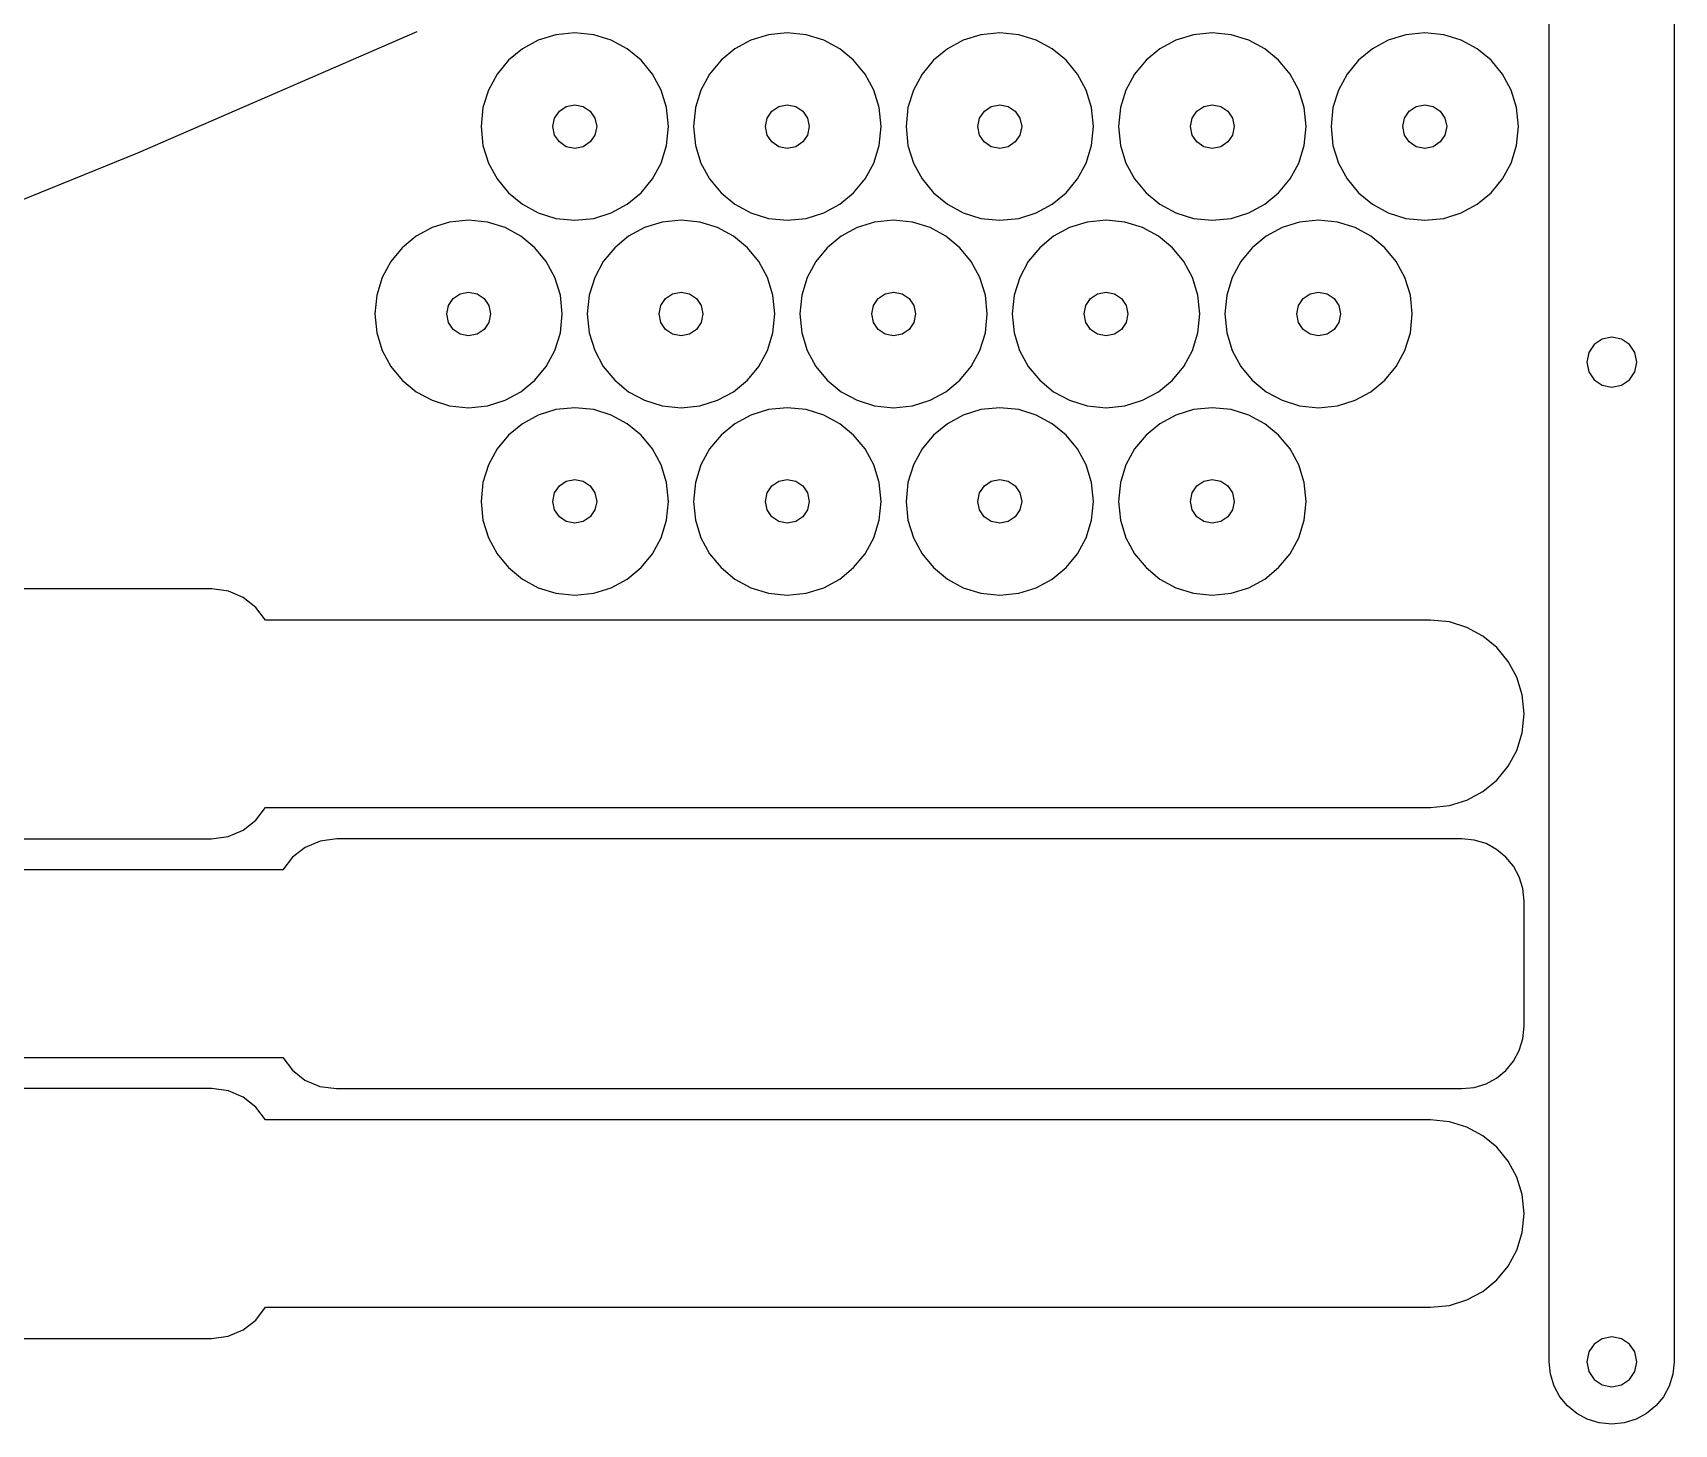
# Model space of a CAD drawing. Extents: x -2300 to 2026, y -6513 to 1502.
# Drawn here: x -1498.1 to -1366.8, y 852.2 to 963.6 of the extents above; entities that cross this region are included whole.
import ezdxf

# ---------------------------------------------------------------- set-up
doc = ezdxf.new("R2010")
doc.units = 0

msp = doc.modelspace()

# ---------------------------------------------------------------- linework, layer by layer
at = {"layer": 'Layer 1'}
for p, q in [((-1376.83972, 857.236), (-1376.84, 1497.24)), ((-1366.84028, 1497.24), (-1366.84, 857.236)), ((-1489.760246, 953.982041), (-1467.39217, 963.687611)), ((-1457.709321, 962.999622), (-1458.983322, 962.308134)), ((-1456.301493, 963.43663), (-1457.709321, 962.999622)), ((-1454.79, 963.589), (-1456.301493, 963.43663)), ((-1453.278517, 963.436557), (-1454.79, 963.589)), ((-1454.79, 963.589), (-1454.79, 963.589)), ((-1451.870717, 962.999498), (-1453.278517, 963.436557)), ((-1450.596759, 962.307979), (-1451.870717, 962.999498)), ((-1440.709321, 962.999622), (-1441.983322, 962.308134)), ((-1439.301493, 963.43663), (-1440.709321, 962.999622)), ((-1437.79, 963.589), (-1439.301493, 963.43663)), ((-1436.278517, 963.436557), (-1437.79, 963.589)), ((-1437.79, 963.589), (-1437.79, 963.589)), ((-1434.870717, 962.999498), (-1436.278517, 963.436557)), ((-1433.596759, 962.307979), (-1434.870717, 962.999498)), ((-1423.709321, 962.999622), (-1424.983322, 962.308134)), ((-1422.301493, 963.43663), (-1423.709321, 962.999622)), ((-1420.79, 963.589), (-1422.301493, 963.43663)), ((-1419.278517, 963.436557), (-1420.79, 963.589)), ((-1420.79, 963.589), (-1420.79, 963.589)), ((-1417.870717, 962.999498), (-1419.278517, 963.436557)), ((-1416.596759, 962.307979), (-1417.870717, 962.999498)), ((-1406.709321, 962.999622), (-1407.983322, 962.308134)), ((-1405.301493, 963.43663), (-1406.709321, 962.999622)), ((-1403.79, 963.589), (-1405.301493, 963.43663)), ((-1402.278517, 963.436557), (-1403.79, 963.589)), ((-1403.79, 963.589), (-1403.79, 963.589)), ((-1400.870717, 962.999498), (-1402.278517, 963.436557)), ((-1399.596759, 962.307979), (-1400.870717, 962.999498)), ((-1389.709321, 962.999622), (-1390.983322, 962.308134)), ((-1388.301493, 963.43663), (-1389.709321, 962.999622)), ((-1386.79, 963.589), (-1388.301493, 963.43663)), ((-1385.278517, 963.436557), (-1386.79, 963.589)), ((-1386.79, 963.589), (-1386.79, 963.589)), ((-1383.870717, 962.999498), (-1385.278517, 963.436557)), ((-1382.596759, 962.307979), (-1383.870717, 962.999498)), ((-1460.093335, 961.39232), (-1461.009199, 960.282337)), ((-1458.983322, 962.308134), (-1460.093335, 961.39232)), ((-1449.486803, 961.392155), (-1450.596759, 962.307979)), ((-1448.571005, 960.282182), (-1449.486803, 961.392155)), ((-1443.093335, 961.39232), (-1444.009199, 960.282337)), ((-1441.983322, 962.308134), (-1443.093335, 961.39232)), ((-1432.486803, 961.392155), (-1433.596759, 962.307979)), ((-1431.571005, 960.282182), (-1432.486803, 961.392155)), ((-1426.093335, 961.39232), (-1427.009199, 960.282337)), ((-1424.983322, 962.308134), (-1426.093335, 961.39232)), ((-1415.486803, 961.392155), (-1416.596759, 962.307979)), ((-1414.571005, 960.282182), (-1415.486803, 961.392155)), ((-1409.093335, 961.39232), (-1410.009199, 960.282337)), ((-1407.983322, 962.308134), (-1409.093335, 961.39232)), ((-1398.486803, 961.392155), (-1399.596759, 962.307979)), ((-1397.571005, 960.282182), (-1398.486803, 961.392155)), ((-1392.093335, 961.39232), (-1393.009199, 960.282337)), ((-1390.983322, 962.308134), (-1392.093335, 961.39232)), ((-1381.486803, 961.392155), (-1382.596759, 962.307979)), ((-1380.571005, 960.282182), (-1381.486803, 961.392155)), ((-1461.009199, 960.282337), (-1461.700754, 959.00834)), ((-1447.879524, 959.008217), (-1448.571005, 960.282182)), ((-1444.009199, 960.282337), (-1444.700754, 959.00834)), ((-1430.879524, 959.008217), (-1431.571005, 960.282182)), ((-1427.009199, 960.282337), (-1427.700754, 959.00834)), ((-1413.879524, 959.008217), (-1414.571005, 960.282182)), ((-1410.009199, 960.282337), (-1410.700754, 959.00834)), ((-1396.879524, 959.008217), (-1397.571005, 960.282182)), ((-1393.009199, 960.282337), (-1393.700754, 959.00834)), ((-1379.879524, 959.008217), (-1380.571005, 960.282182)), ((-1461.700754, 959.00834), (-1462.137838, 957.600486)), ((-1447.44252, 957.600414), (-1447.879524, 959.008217)), ((-1444.700754, 959.00834), (-1445.137838, 957.600486)), ((-1430.44252, 957.600414), (-1430.879524, 959.008217)), ((-1427.700754, 959.00834), (-1428.137838, 957.600486)), ((-1413.44252, 957.600414), (-1413.879524, 959.008217)), ((-1410.700754, 959.00834), (-1411.137838, 957.600486)), ((-1396.44252, 957.600414), (-1396.879524, 959.008217)), ((-1393.700754, 959.00834), (-1394.137838, 957.600486)), ((-1379.44252, 957.600414), (-1379.879524, 959.008217)), ((-1462.137838, 957.600486), (-1462.29029, 956.08893)), ((-1456.402569, 956.770087), (-1456.02749, 957.326284)), ((-1456.02749, 957.326284), (-1455.471194, 957.70122)), ((-1455.471194, 957.70122), (-1454.79, 957.8386)), ((-1454.79, 957.8386), (-1454.10887, 957.701096)), ((-1454.79, 957.8386), (-1454.79, 957.8386)), ((-1454.10887, 957.701096), (-1453.552701, 957.326118)), ((-1453.552701, 957.326118), (-1453.17771, 956.769963)), ((-1447.29015, 956.08893), (-1447.44252, 957.600414)), ((-1445.137838, 957.600486), (-1445.29029, 956.08893)), ((-1439.402569, 956.770087), (-1439.02749, 957.326284)), ((-1439.02749, 957.326284), (-1438.471194, 957.70122)), ((-1438.471194, 957.70122), (-1437.79, 957.8386)), ((-1437.79, 957.8386), (-1437.10887, 957.701096)), ((-1437.79, 957.8386), (-1437.79, 957.8386)), ((-1437.10887, 957.701096), (-1436.552701, 957.326118)), ((-1436.552701, 957.326118), (-1436.17771, 956.769963)), ((-1430.29015, 956.08893), (-1430.44252, 957.600414)), ((-1428.137838, 957.600486), (-1428.29029, 956.08893)), ((-1422.402569, 956.770087), (-1422.02749, 957.326284)), ((-1422.02749, 957.326284), (-1421.471194, 957.70122)), ((-1421.471194, 957.70122), (-1420.79, 957.8386)), ((-1420.79, 957.8386), (-1420.10887, 957.701096)), ((-1420.79, 957.8386), (-1420.79, 957.8386)), ((-1420.10887, 957.701096), (-1419.552701, 957.326118)), ((-1419.552701, 957.326118), (-1419.17771, 956.769963)), ((-1413.29015, 956.08893), (-1413.44252, 957.600414)), ((-1411.137838, 957.600486), (-1411.29029, 956.08893)), ((-1405.402569, 956.770087), (-1405.02749, 957.326284)), ((-1405.02749, 957.326284), (-1404.471194, 957.70122)), ((-1404.471194, 957.70122), (-1403.79, 957.8386)), ((-1403.79, 957.8386), (-1403.10887, 957.701096)), ((-1403.79, 957.8386), (-1403.79, 957.8386)), ((-1403.10887, 957.701096), (-1402.552701, 957.326118)), ((-1402.552701, 957.326118), (-1402.17771, 956.769963)), ((-1396.29015, 956.08893), (-1396.44252, 957.600414)), ((-1394.137838, 957.600486), (-1394.29029, 956.08893)), ((-1388.402569, 956.770087), (-1388.02749, 957.326284)), ((-1388.02749, 957.326284), (-1387.471194, 957.70122)), ((-1387.471194, 957.70122), (-1386.79, 957.8386)), ((-1386.79, 957.8386), (-1386.10887, 957.701096)), ((-1386.79, 957.8386), (-1386.79, 957.8386)), ((-1386.10887, 957.701096), (-1385.552701, 957.326118)), ((-1385.552701, 957.326118), (-1385.17771, 956.769963)), ((-1379.29015, 956.08893), (-1379.44252, 957.600414)), ((-1462.29029, 956.08893), (-1462.13791, 954.577292)), ((-1456.54011, 956.08893), (-1456.402569, 956.770087)), ((-1456.402693, 955.407608), (-1456.54011, 956.08893)), ((-1453.17771, 956.769963), (-1453.04011, 956.08893)), ((-1453.04011, 956.08893), (-1453.177586, 955.407731)), ((-1447.442448, 954.577364), (-1447.29015, 956.08893)), ((-1445.29029, 956.08893), (-1445.13791, 954.577292)), ((-1439.54011, 956.08893), (-1439.402569, 956.770087)), ((-1439.402693, 955.407608), (-1439.54011, 956.08893)), ((-1436.17771, 956.769963), (-1436.04011, 956.08893)), ((-1436.04011, 956.08893), (-1436.177586, 955.407731)), ((-1430.442448, 954.577364), (-1430.29015, 956.08893)), ((-1428.29029, 956.08893), (-1428.13791, 954.577292)), ((-1422.54011, 956.08893), (-1422.402569, 956.770087)), ((-1422.402693, 955.407608), (-1422.54011, 956.08893)), ((-1419.17771, 956.769963), (-1419.04011, 956.08893)), ((-1419.04011, 956.08893), (-1419.177586, 955.407731)), ((-1413.442448, 954.577364), (-1413.29015, 956.08893)), ((-1411.29029, 956.08893), (-1411.13791, 954.577292)), ((-1405.54011, 956.08893), (-1405.402569, 956.770087)), ((-1405.402693, 955.407608), (-1405.54011, 956.08893)), ((-1402.17771, 956.769963), (-1402.04011, 956.08893)), ((-1402.04011, 956.08893), (-1402.177586, 955.407731)), ((-1396.442448, 954.577364), (-1396.29015, 956.08893)), ((-1394.29029, 956.08893), (-1394.13791, 954.577292)), ((-1388.54011, 956.08893), (-1388.402569, 956.770087)), ((-1388.402693, 955.407608), (-1388.54011, 956.08893)), ((-1385.17771, 956.769963), (-1385.04011, 956.08893)), ((-1385.04011, 956.08893), (-1385.177586, 955.407731)), ((-1379.442448, 954.577364), (-1379.29015, 956.08893)), ((-1456.027656, 954.851247), (-1456.402693, 955.407608)), ((-1455.471319, 954.476145), (-1456.027656, 954.851247)), ((-1453.552537, 954.851412), (-1454.108747, 954.476268)), ((-1453.177586, 955.407731), (-1453.552537, 954.851412)), ((-1439.027656, 954.851247), (-1439.402693, 955.407608)), ((-1438.471319, 954.476145), (-1439.027656, 954.851247)), ((-1436.552537, 954.851412), (-1437.108747, 954.476268)), ((-1436.177586, 955.407731), (-1436.552537, 954.851412)), ((-1422.027656, 954.851247), (-1422.402693, 955.407608)), ((-1421.471319, 954.476145), (-1422.027656, 954.851247)), ((-1419.552537, 954.851412), (-1420.108747, 954.476268)), ((-1419.177586, 955.407731), (-1419.552537, 954.851412)), ((-1405.027656, 954.851247), (-1405.402693, 955.407608)), ((-1404.471319, 954.476145), (-1405.027656, 954.851247)), ((-1402.552537, 954.851412), (-1403.108747, 954.476268)), ((-1402.177586, 955.407731), (-1402.552537, 954.851412)), ((-1388.027656, 954.851247), (-1388.402693, 955.407608)), ((-1387.471319, 954.476145), (-1388.027656, 954.851247)), ((-1385.552537, 954.851412), (-1386.108747, 954.476268)), ((-1385.177586, 955.407731), (-1385.552537, 954.851412)), ((-1512.35761, 944.781766), (-1489.760246, 953.982041)), ((-1462.13791, 954.577292), (-1461.700878, 953.169362)), ((-1454.79, 954.3386), (-1455.471319, 954.476145)), ((-1454.108747, 954.476268), (-1454.79, 954.3386)), ((-1447.879401, 953.169485), (-1447.442448, 954.577364)), ((-1445.13791, 954.577292), (-1444.700878, 953.169362)), ((-1437.79, 954.3386), (-1438.471319, 954.476145)), ((-1437.108747, 954.476268), (-1437.79, 954.3386)), ((-1430.879401, 953.169485), (-1430.442448, 954.577364)), ((-1428.13791, 954.577292), (-1427.700878, 953.169362)), ((-1420.79, 954.3386), (-1421.471319, 954.476145)), ((-1420.108747, 954.476268), (-1420.79, 954.3386)), ((-1413.879401, 953.169485), (-1413.442448, 954.577364)), ((-1411.13791, 954.577292), (-1410.700878, 953.169362)), ((-1403.79, 954.3386), (-1404.471319, 954.476145)), ((-1403.108747, 954.476268), (-1403.79, 954.3386)), ((-1396.879401, 953.169485), (-1396.442448, 954.577364)), ((-1394.13791, 954.577292), (-1393.700878, 953.169362)), ((-1386.79, 954.3386), (-1387.471319, 954.476145)), ((-1386.108747, 954.476268), (-1386.79, 954.3386)), ((-1379.879401, 953.169485), (-1379.442448, 954.577364)), ((-1461.700878, 953.169362), (-1461.009354, 951.895299)), ((-1448.57085, 951.895453), (-1447.879401, 953.169485)), ((-1444.700878, 953.169362), (-1444.009354, 951.895299)), ((-1431.57085, 951.895453), (-1430.879401, 953.169485)), ((-1427.700878, 953.169362), (-1427.009354, 951.895299)), ((-1414.57085, 951.895453), (-1413.879401, 953.169485)), ((-1410.700878, 953.169362), (-1410.009354, 951.895299)), ((-1397.57085, 951.895453), (-1396.879401, 953.169485)), ((-1393.700878, 953.169362), (-1393.009354, 951.895299)), ((-1380.57085, 951.895453), (-1379.879401, 953.169485)), ((-1461.009354, 951.895299), (-1460.0935, 950.785265)), ((-1460.0935, 950.785265), (-1458.983477, 949.869421)), ((-1450.596605, 949.869576), (-1449.486637, 950.78543)), ((-1449.486637, 950.78543), (-1448.57085, 951.895453)), ((-1444.009354, 951.895299), (-1443.0935, 950.785265)), ((-1443.0935, 950.785265), (-1441.983477, 949.869421)), ((-1433.596605, 949.869576), (-1432.486637, 950.78543)), ((-1432.486637, 950.78543), (-1431.57085, 951.895453)), ((-1427.009354, 951.895299), (-1426.0935, 950.785265)), ((-1426.0935, 950.785265), (-1424.983477, 949.869421)), ((-1416.596605, 949.869576), (-1415.486637, 950.78543)), ((-1415.486637, 950.78543), (-1414.57085, 951.895453)), ((-1410.009354, 951.895299), (-1409.0935, 950.785265)), ((-1409.0935, 950.785265), (-1407.983477, 949.869421)), ((-1399.596605, 949.869576), (-1398.486637, 950.78543)), ((-1398.486637, 950.78543), (-1397.57085, 951.895453)), ((-1393.009354, 951.895299), (-1392.0935, 950.785265)), ((-1392.0935, 950.785265), (-1390.983477, 949.869421)), ((-1382.596605, 949.869576), (-1381.486637, 950.78543)), ((-1381.486637, 950.78543), (-1380.57085, 951.895453)), ((-1458.983477, 949.869421), (-1457.709445, 949.177928)), ((-1451.870593, 949.178052), (-1450.596605, 949.869576)), ((-1441.983477, 949.869421), (-1440.709445, 949.177928)), ((-1434.870593, 949.178052), (-1433.596605, 949.869576)), ((-1424.983477, 949.869421), (-1423.709445, 949.177928)), ((-1417.870593, 949.178052), (-1416.596605, 949.869576)), ((-1407.983477, 949.869421), (-1406.709445, 949.177928)), ((-1400.870593, 949.178052), (-1399.596605, 949.869576)), ((-1390.983477, 949.869421), (-1389.709445, 949.177928)), ((-1383.870593, 949.178052), (-1382.596605, 949.869576)), ((-1464.801493, 948.43663), (-1466.209321, 947.999622)), ((-1463.29, 948.589), (-1464.801493, 948.43663)), ((-1461.778517, 948.436557), (-1463.29, 948.589)), ((-1463.29, 948.589), (-1463.29, 948.589)), ((-1460.370717, 947.999498), (-1461.778517, 948.436557)), ((-1457.709445, 949.177928), (-1456.301566, 948.740948)), ((-1456.301566, 948.740948), (-1454.79, 948.58864)), ((-1454.79, 948.58864), (-1453.278444, 948.74102)), ((-1453.278444, 948.74102), (-1451.870593, 949.178052)), ((-1447.801493, 948.43663), (-1449.209321, 947.999622)), ((-1446.29, 948.589), (-1447.801493, 948.43663)), ((-1444.778517, 948.436557), (-1446.29, 948.589)), ((-1446.29, 948.589), (-1446.29, 948.589)), ((-1443.370717, 947.999498), (-1444.778517, 948.436557)), ((-1440.709445, 949.177928), (-1439.301566, 948.740948)), ((-1439.301566, 948.740948), (-1437.79, 948.58864)), ((-1437.79, 948.58864), (-1436.278444, 948.74102)), ((-1436.278444, 948.74102), (-1434.870593, 949.178052)), ((-1430.801493, 948.43663), (-1432.209321, 947.999622)), ((-1429.29, 948.589), (-1430.801493, 948.43663)), ((-1427.778517, 948.436557), (-1429.29, 948.589)), ((-1429.29, 948.589), (-1429.29, 948.589)), ((-1426.370717, 947.999498), (-1427.778517, 948.436557)), ((-1423.709445, 949.177928), (-1422.301566, 948.740948)), ((-1422.301566, 948.740948), (-1420.79, 948.58864)), ((-1420.79, 948.58864), (-1419.278444, 948.74102)), ((-1419.278444, 948.74102), (-1417.870593, 949.178052)), ((-1413.801493, 948.43663), (-1415.209321, 947.999622)), ((-1412.29, 948.589), (-1413.801493, 948.43663)), ((-1410.778517, 948.436557), (-1412.29, 948.589)), ((-1412.29, 948.589), (-1412.29, 948.589)), ((-1409.370717, 947.999498), (-1410.778517, 948.436557)), ((-1406.709445, 949.177928), (-1405.301566, 948.740948)), ((-1405.301566, 948.740948), (-1403.79, 948.58864)), ((-1403.79, 948.58864), (-1402.278444, 948.74102)), ((-1402.278444, 948.74102), (-1400.870593, 949.178052)), ((-1396.801493, 948.43663), (-1398.209321, 947.999622)), ((-1395.29, 948.589), (-1396.801493, 948.43663)), ((-1393.778517, 948.436557), (-1395.29, 948.589)), ((-1395.29, 948.589), (-1395.29, 948.589)), ((-1392.370717, 947.999498), (-1393.778517, 948.436557)), ((-1389.709445, 949.177928), (-1388.301566, 948.740948)), ((-1388.301566, 948.740948), (-1386.79, 948.58864)), ((-1386.79, 948.58864), (-1385.278444, 948.74102)), ((-1385.278444, 948.74102), (-1383.870593, 949.178052)), ((-1467.483322, 947.308134), (-1468.593335, 946.39232)), ((-1466.209321, 947.999622), (-1467.483322, 947.308134)), ((-1459.096759, 947.307979), (-1460.370717, 947.999498)), ((-1457.986803, 946.392155), (-1459.096759, 947.307979)), ((-1450.483322, 947.308134), (-1451.593335, 946.39232)), ((-1449.209321, 947.999622), (-1450.483322, 947.308134)), ((-1442.096759, 947.307979), (-1443.370717, 947.999498)), ((-1440.986803, 946.392155), (-1442.096759, 947.307979)), ((-1433.483322, 947.308134), (-1434.593335, 946.39232)), ((-1432.209321, 947.999622), (-1433.483322, 947.308134)), ((-1425.096759, 947.307979), (-1426.370717, 947.999498)), ((-1423.986803, 946.392155), (-1425.096759, 947.307979)), ((-1416.483322, 947.308134), (-1417.593335, 946.39232)), ((-1415.209321, 947.999622), (-1416.483322, 947.308134)), ((-1408.096759, 947.307979), (-1409.370717, 947.999498)), ((-1406.986803, 946.392155), (-1408.096759, 947.307979)), ((-1399.483322, 947.308134), (-1400.593335, 946.39232)), ((-1398.209321, 947.999622), (-1399.483322, 947.308134)), ((-1391.096759, 947.307979), (-1392.370717, 947.999498)), ((-1389.986803, 946.392155), (-1391.096759, 947.307979)), ((-1468.593335, 946.39232), (-1469.509199, 945.282337)), ((-1457.071005, 945.282182), (-1457.986803, 946.392155)), ((-1451.593335, 946.39232), (-1452.509199, 945.282337)), ((-1440.071005, 945.282182), (-1440.986803, 946.392155)), ((-1434.593335, 946.39232), (-1435.509199, 945.282337)), ((-1423.071005, 945.282182), (-1423.986803, 946.392155)), ((-1417.593335, 946.39232), (-1418.509199, 945.282337)), ((-1406.071005, 945.282182), (-1406.986803, 946.392155)), ((-1400.593335, 946.39232), (-1401.509199, 945.282337)), ((-1389.071005, 945.282182), (-1389.986803, 946.392155)), ((-1469.509199, 945.282337), (-1470.200754, 944.00834)), ((-1456.379524, 944.008217), (-1457.071005, 945.282182)), ((-1452.509199, 945.282337), (-1453.200754, 944.00834)), ((-1439.379524, 944.008217), (-1440.071005, 945.282182)), ((-1435.509199, 945.282337), (-1436.200754, 944.00834)), ((-1422.379524, 944.008217), (-1423.071005, 945.282182)), ((-1418.509199, 945.282337), (-1419.200754, 944.00834)), ((-1405.379524, 944.008217), (-1406.071005, 945.282182)), ((-1401.509199, 945.282337), (-1402.200754, 944.00834)), ((-1388.379524, 944.008217), (-1389.071005, 945.282182)), ((-1470.200754, 944.00834), (-1470.637838, 942.600486)), ((-1463.971194, 942.70122), (-1463.29, 942.8386)), ((-1463.29, 942.8386), (-1462.60887, 942.701096)), ((-1463.29, 942.8386), (-1463.29, 942.8386)), ((-1455.94252, 942.600414), (-1456.379524, 944.008217)), ((-1453.200754, 944.00834), (-1453.637838, 942.600486)), ((-1446.971194, 942.70122), (-1446.29, 942.8386)), ((-1446.29, 942.8386), (-1445.60887, 942.701096)), ((-1446.29, 942.8386), (-1446.29, 942.8386)), ((-1438.94252, 942.600414), (-1439.379524, 944.008217)), ((-1436.200754, 944.00834), (-1436.637838, 942.600486)), ((-1429.971194, 942.70122), (-1429.29, 942.8386)), ((-1429.29, 942.8386), (-1428.60887, 942.701096)), ((-1429.29, 942.8386), (-1429.29, 942.8386)), ((-1421.94252, 942.600414), (-1422.379524, 944.008217)), ((-1419.200754, 944.00834), (-1419.637838, 942.600486)), ((-1412.971194, 942.70122), (-1412.29, 942.8386)), ((-1412.29, 942.8386), (-1411.60887, 942.701096)), ((-1412.29, 942.8386), (-1412.29, 942.8386)), ((-1404.94252, 942.600414), (-1405.379524, 944.008217)), ((-1402.200754, 944.00834), (-1402.637838, 942.600486)), ((-1395.971194, 942.70122), (-1395.29, 942.8386)), ((-1395.29, 942.8386), (-1394.60887, 942.701096)), ((-1395.29, 942.8386), (-1395.29, 942.8386)), ((-1387.94252, 942.600414), (-1388.379524, 944.008217)), ((-1470.637838, 942.600486), (-1470.79029, 941.08893)), ((-1465.04011, 941.08893), (-1464.902569, 941.770087)), ((-1464.902569, 941.770087), (-1464.52749, 942.326284)), ((-1464.52749, 942.326284), (-1463.971194, 942.70122)), ((-1462.60887, 942.701096), (-1462.052701, 942.326118)), ((-1462.052701, 942.326118), (-1461.67771, 941.769963)), ((-1461.67771, 941.769963), (-1461.54011, 941.08893)), ((-1455.79015, 941.08893), (-1455.94252, 942.600414)), ((-1453.637838, 942.600486), (-1453.79029, 941.08893)), ((-1448.04011, 941.08893), (-1447.902569, 941.770087)), ((-1447.902569, 941.770087), (-1447.52749, 942.326284)), ((-1447.52749, 942.326284), (-1446.971194, 942.70122)), ((-1445.60887, 942.701096), (-1445.052701, 942.326118)), ((-1445.052701, 942.326118), (-1444.67771, 941.769963)), ((-1444.67771, 941.769963), (-1444.54011, 941.08893)), ((-1438.79015, 941.08893), (-1438.94252, 942.600414)), ((-1436.637838, 942.600486), (-1436.79029, 941.08893)), ((-1431.04011, 941.08893), (-1430.902569, 941.770087)), ((-1430.902569, 941.770087), (-1430.52749, 942.326284)), ((-1430.52749, 942.326284), (-1429.971194, 942.70122)), ((-1428.60887, 942.701096), (-1428.052701, 942.326118)), ((-1428.052701, 942.326118), (-1427.67771, 941.769963)), ((-1427.67771, 941.769963), (-1427.54011, 941.08893)), ((-1421.79015, 941.08893), (-1421.94252, 942.600414)), ((-1419.637838, 942.600486), (-1419.79029, 941.08893)), ((-1414.04011, 941.08893), (-1413.902569, 941.770087)), ((-1413.902569, 941.770087), (-1413.52749, 942.326284)), ((-1413.52749, 942.326284), (-1412.971194, 942.70122)), ((-1411.60887, 942.701096), (-1411.052701, 942.326118)), ((-1411.052701, 942.326118), (-1410.67771, 941.769963)), ((-1410.67771, 941.769963), (-1410.54011, 941.08893)), ((-1404.79015, 941.08893), (-1404.94252, 942.600414)), ((-1402.637838, 942.600486), (-1402.79029, 941.08893)), ((-1397.04011, 941.08893), (-1396.902569, 941.770087)), ((-1396.902569, 941.770087), (-1396.52749, 942.326284)), ((-1396.52749, 942.326284), (-1395.971194, 942.70122)), ((-1394.60887, 942.701096), (-1394.052701, 942.326118)), ((-1394.052701, 942.326118), (-1393.67771, 941.769963)), ((-1393.67771, 941.769963), (-1393.54011, 941.08893)), ((-1387.79015, 941.08893), (-1387.94252, 942.600414)), ((-1470.79029, 941.08893), (-1470.63791, 939.577292)), ((-1464.902693, 940.407608), (-1465.04011, 941.08893)), ((-1464.527656, 939.851247), (-1464.902693, 940.407608)), ((-1461.677586, 940.407731), (-1462.052537, 939.851412)), ((-1461.54011, 941.08893), (-1461.677586, 940.407731)), ((-1455.942448, 939.577364), (-1455.79015, 941.08893)), ((-1453.79029, 941.08893), (-1453.63791, 939.577292)), ((-1447.902693, 940.407608), (-1448.04011, 941.08893)), ((-1447.527656, 939.851247), (-1447.902693, 940.407608)), ((-1444.677586, 940.407731), (-1445.052537, 939.851412)), ((-1444.54011, 941.08893), (-1444.677586, 940.407731)), ((-1438.942448, 939.577364), (-1438.79015, 941.08893)), ((-1436.79029, 941.08893), (-1436.63791, 939.577292)), ((-1430.902693, 940.407608), (-1431.04011, 941.08893)), ((-1430.527656, 939.851247), (-1430.902693, 940.407608)), ((-1427.677586, 940.407731), (-1428.052537, 939.851412)), ((-1427.54011, 941.08893), (-1427.677586, 940.407731)), ((-1421.942448, 939.577364), (-1421.79015, 941.08893)), ((-1419.79029, 941.08893), (-1419.63791, 939.577292)), ((-1413.902693, 940.407608), (-1414.04011, 941.08893)), ((-1413.527656, 939.851247), (-1413.902693, 940.407608)), ((-1410.677586, 940.407731), (-1411.052537, 939.851412)), ((-1410.54011, 941.08893), (-1410.677586, 940.407731)), ((-1404.942448, 939.577364), (-1404.79015, 941.08893)), ((-1402.79029, 941.08893), (-1402.63791, 939.577292)), ((-1396.902693, 940.407608), (-1397.04011, 941.08893)), ((-1396.527656, 939.851247), (-1396.902693, 940.407608)), ((-1393.677586, 940.407731), (-1394.052537, 939.851412)), ((-1393.54011, 941.08893), (-1393.677586, 940.407731)), ((-1387.942448, 939.577364), (-1387.79015, 941.08893)), ((-1470.63791, 939.577292), (-1470.200878, 938.169362)), ((-1463.971319, 939.476145), (-1464.527656, 939.851247)), ((-1463.29, 939.3386), (-1463.971319, 939.476145)), ((-1462.608747, 939.476268), (-1463.29, 939.3386)), ((-1462.052537, 939.851412), (-1462.608747, 939.476268)), ((-1456.379401, 938.169485), (-1455.942448, 939.577364)), ((-1453.63791, 939.577292), (-1453.200878, 938.169362)), ((-1446.971319, 939.476145), (-1447.527656, 939.851247)), ((-1446.29, 939.3386), (-1446.971319, 939.476145)), ((-1445.608747, 939.476268), (-1446.29, 939.3386)), ((-1445.052537, 939.851412), (-1445.608747, 939.476268)), ((-1439.379401, 938.169485), (-1438.942448, 939.577364)), ((-1436.63791, 939.577292), (-1436.200878, 938.169362)), ((-1429.971319, 939.476145), (-1430.527656, 939.851247)), ((-1429.29, 939.3386), (-1429.971319, 939.476145)), ((-1428.608747, 939.476268), (-1429.29, 939.3386)), ((-1428.052537, 939.851412), (-1428.608747, 939.476268)), ((-1422.379401, 938.169485), (-1421.942448, 939.577364)), ((-1419.63791, 939.577292), (-1419.200878, 938.169362)), ((-1412.971319, 939.476145), (-1413.527656, 939.851247)), ((-1412.29, 939.3386), (-1412.971319, 939.476145)), ((-1411.608747, 939.476268), (-1412.29, 939.3386)), ((-1411.052537, 939.851412), (-1411.608747, 939.476268)), ((-1405.379401, 938.169485), (-1404.942448, 939.577364)), ((-1402.63791, 939.577292), (-1402.200878, 938.169362)), ((-1395.971319, 939.476145), (-1396.527656, 939.851247)), ((-1395.29, 939.3386), (-1395.971319, 939.476145)), ((-1394.608747, 939.476268), (-1395.29, 939.3386)), ((-1394.052537, 939.851412), (-1394.608747, 939.476268)), ((-1388.379401, 938.169485), (-1387.942448, 939.577364)), ((-1372.600432, 939.079452), (-1373.236167, 938.650717)), ((-1371.82195, 939.23667), (-1372.600432, 939.079452)), ((-1371.043412, 939.079576), (-1371.82195, 939.23667)), ((-1370.407763, 938.650881), (-1371.043412, 939.079576)), ((-1470.200878, 938.169362), (-1469.509354, 936.895299)), ((-1457.07085, 936.895453), (-1456.379401, 938.169485)), ((-1453.200878, 938.169362), (-1452.509354, 936.895299)), ((-1440.07085, 936.895453), (-1439.379401, 938.169485)), ((-1436.200878, 938.169362), (-1435.509354, 936.895299)), ((-1423.07085, 936.895453), (-1422.379401, 938.169485)), ((-1419.200878, 938.169362), (-1418.509354, 936.895299)), ((-1406.07085, 936.895453), (-1405.379401, 938.169485)), ((-1402.200878, 938.169362), (-1401.509354, 936.895299)), ((-1389.07085, 936.895453), (-1388.379401, 938.169485)), ((-1373.664801, 938.014841), (-1373.82198, 937.2362)), ((-1373.236167, 938.650717), (-1373.664801, 938.014841)), ((-1369.979255, 938.014964), (-1370.407763, 938.650881)), ((-1369.82214, 937.2362), (-1369.979255, 938.014964)), ((-1469.509354, 936.895299), (-1468.5935, 935.785265)), ((-1457.986637, 935.78543), (-1457.07085, 936.895453)), ((-1452.509354, 936.895299), (-1451.5935, 935.785265)), ((-1440.986637, 935.78543), (-1440.07085, 936.895453)), ((-1435.509354, 936.895299), (-1434.5935, 935.785265)), ((-1423.986637, 935.78543), (-1423.07085, 936.895453)), ((-1418.509354, 936.895299), (-1417.5935, 935.785265)), ((-1406.986637, 935.78543), (-1406.07085, 936.895453)), ((-1401.509354, 936.895299), (-1400.5935, 935.785265)), ((-1389.986637, 935.78543), (-1389.07085, 936.895453)), ((-1373.82198, 937.2362), (-1373.6648, 936.457876)), ((-1373.6648, 936.457876), (-1373.236164, 935.822257)), ((-1370.407925, 935.822096), (-1369.979377, 936.457755)), ((-1369.979377, 936.457755), (-1369.82214, 937.2362)), ((-1369.82214, 937.2362), (-1369.82214, 937.2362)), ((-1468.5935, 935.785265), (-1467.483477, 934.869421)), ((-1459.096605, 934.869576), (-1457.986637, 935.78543)), ((-1451.5935, 935.785265), (-1450.483477, 934.869421)), ((-1442.096605, 934.869576), (-1440.986637, 935.78543)), ((-1434.5935, 935.785265), (-1433.483477, 934.869421)), ((-1425.096605, 934.869576), (-1423.986637, 935.78543)), ((-1417.5935, 935.785265), (-1416.483477, 934.869421)), ((-1408.096605, 934.869576), (-1406.986637, 935.78543)), ((-1400.5935, 935.785265), (-1399.483477, 934.869421)), ((-1391.096605, 934.869576), (-1389.986637, 935.78543)), ((-1373.236164, 935.822257), (-1372.600429, 935.393658)), ((-1372.600429, 935.393658), (-1371.82195, 935.23639)), ((-1371.82195, 935.23639), (-1371.043533, 935.393536)), ((-1371.043533, 935.393536), (-1370.407925, 935.822096)), ((-1467.483477, 934.869421), (-1466.209445, 934.177928)), ((-1466.209445, 934.177928), (-1464.801566, 933.740948)), ((-1464.801566, 933.740948), (-1463.29, 933.58864)), ((-1463.29, 933.58864), (-1461.778444, 933.74102)), ((-1461.778444, 933.74102), (-1460.370593, 934.178052)), ((-1460.370593, 934.178052), (-1459.096605, 934.869576)), ((-1450.483477, 934.869421), (-1449.209445, 934.177928)), ((-1449.209445, 934.177928), (-1447.801566, 933.740948)), ((-1447.801566, 933.740948), (-1446.29, 933.58864)), ((-1446.29, 933.58864), (-1444.778444, 933.74102)), ((-1444.778444, 933.74102), (-1443.370593, 934.178052)), ((-1443.370593, 934.178052), (-1442.096605, 934.869576)), ((-1433.483477, 934.869421), (-1432.209445, 934.177928)), ((-1432.209445, 934.177928), (-1430.801566, 933.740948)), ((-1430.801566, 933.740948), (-1429.29, 933.58864)), ((-1429.29, 933.58864), (-1427.778444, 933.74102)), ((-1427.778444, 933.74102), (-1426.370593, 934.178052)), ((-1426.370593, 934.178052), (-1425.096605, 934.869576)), ((-1416.483477, 934.869421), (-1415.209445, 934.177928)), ((-1415.209445, 934.177928), (-1413.801566, 933.740948)), ((-1413.801566, 933.740948), (-1412.29, 933.58864)), ((-1412.29, 933.58864), (-1410.778444, 933.74102)), ((-1410.778444, 933.74102), (-1409.370593, 934.178052)), ((-1409.370593, 934.178052), (-1408.096605, 934.869576)), ((-1399.483477, 934.869421), (-1398.209445, 934.177928)), ((-1398.209445, 934.177928), (-1396.801566, 933.740948)), ((-1396.801566, 933.740948), (-1395.29, 933.58864)), ((-1395.29, 933.58864), (-1393.778444, 933.74102)), ((-1393.778444, 933.74102), (-1392.370593, 934.178052)), ((-1392.370593, 934.178052), (-1391.096605, 934.869576)), ((-1458.983322, 932.308134), (-1460.093335, 931.39232)), ((-1457.709321, 932.999622), (-1458.983322, 932.308134)), ((-1456.301493, 933.43663), (-1457.709321, 932.999622)), ((-1454.79, 933.589), (-1456.301493, 933.43663)), ((-1453.278517, 933.436557), (-1454.79, 933.589)), ((-1454.79, 933.589), (-1454.79, 933.589)), ((-1451.870717, 932.999498), (-1453.278517, 933.436557)), ((-1450.596759, 932.307979), (-1451.870717, 932.999498)), ((-1449.486803, 931.392155), (-1450.596759, 932.307979)), ((-1441.983322, 932.308134), (-1443.093335, 931.39232)), ((-1440.709321, 932.999622), (-1441.983322, 932.308134)), ((-1439.301493, 933.43663), (-1440.709321, 932.999622)), ((-1437.79, 933.589), (-1439.301493, 933.43663)), ((-1436.278517, 933.436557), (-1437.79, 933.589)), ((-1437.79, 933.589), (-1437.79, 933.589)), ((-1434.870717, 932.999498), (-1436.278517, 933.436557)), ((-1433.596759, 932.307979), (-1434.870717, 932.999498)), ((-1432.486803, 931.392155), (-1433.596759, 932.307979)), ((-1424.983322, 932.308134), (-1426.093335, 931.39232)), ((-1423.709321, 932.999622), (-1424.983322, 932.308134)), ((-1422.301493, 933.43663), (-1423.709321, 932.999622)), ((-1420.79, 933.589), (-1422.301493, 933.43663)), ((-1419.278517, 933.436557), (-1420.79, 933.589)), ((-1420.79, 933.589), (-1420.79, 933.589)), ((-1417.870717, 932.999498), (-1419.278517, 933.436557)), ((-1416.596759, 932.307979), (-1417.870717, 932.999498)), ((-1415.486803, 931.392155), (-1416.596759, 932.307979)), ((-1407.983322, 932.308134), (-1409.093335, 931.39232)), ((-1406.709321, 932.999622), (-1407.983322, 932.308134)), ((-1405.301493, 933.43663), (-1406.709321, 932.999622)), ((-1403.79, 933.589), (-1405.301493, 933.43663)), ((-1402.278517, 933.436557), (-1403.79, 933.589)), ((-1403.79, 933.589), (-1403.79, 933.589)), ((-1400.870717, 932.999498), (-1402.278517, 933.436557)), ((-1399.596759, 932.307979), (-1400.870717, 932.999498)), ((-1398.486803, 931.392155), (-1399.596759, 932.307979)), ((-1460.093335, 931.39232), (-1461.009199, 930.282337)), ((-1448.571005, 930.282182), (-1449.486803, 931.392155)), ((-1443.093335, 931.39232), (-1444.009199, 930.282337)), ((-1431.571005, 930.282182), (-1432.486803, 931.392155)), ((-1426.093335, 931.39232), (-1427.009199, 930.282337)), ((-1414.571005, 930.282182), (-1415.486803, 931.392155)), ((-1409.093335, 931.39232), (-1410.009199, 930.282337)), ((-1397.571005, 930.282182), (-1398.486803, 931.392155)), ((-1461.009199, 930.282337), (-1461.700754, 929.00834)), ((-1447.879524, 929.008217), (-1448.571005, 930.282182)), ((-1444.009199, 930.282337), (-1444.700754, 929.00834)), ((-1430.879524, 929.008217), (-1431.571005, 930.282182)), ((-1427.009199, 930.282337), (-1427.700754, 929.00834)), ((-1413.879524, 929.008217), (-1414.571005, 930.282182)), ((-1410.009199, 930.282337), (-1410.700754, 929.00834)), ((-1396.879524, 929.008217), (-1397.571005, 930.282182)), ((-1461.700754, 929.00834), (-1462.137838, 927.600486)), ((-1447.44252, 927.600414), (-1447.879524, 929.008217)), ((-1444.700754, 929.00834), (-1445.137838, 927.600486)), ((-1430.44252, 927.600414), (-1430.879524, 929.008217)), ((-1427.700754, 929.00834), (-1428.137838, 927.600486)), ((-1413.44252, 927.600414), (-1413.879524, 929.008217)), ((-1410.700754, 929.00834), (-1411.137838, 927.600486)), ((-1396.44252, 927.600414), (-1396.879524, 929.008217)), ((-1462.137838, 927.600486), (-1462.29029, 926.08893)), ((-1456.402569, 926.770087), (-1456.02749, 927.326284)), ((-1456.02749, 927.326284), (-1455.471194, 927.70122)), ((-1455.471194, 927.70122), (-1454.79, 927.8386)), ((-1454.79, 927.8386), (-1454.10887, 927.701096)), ((-1454.79, 927.8386), (-1454.79, 927.8386)), ((-1454.10887, 927.701096), (-1453.552701, 927.326118)), ((-1453.552701, 927.326118), (-1453.17771, 926.769963)), ((-1447.29015, 926.08893), (-1447.44252, 927.600414)), ((-1445.137838, 927.600486), (-1445.29029, 926.08893)), ((-1439.402569, 926.770087), (-1439.02749, 927.326284)), ((-1439.02749, 927.326284), (-1438.471194, 927.70122)), ((-1438.471194, 927.70122), (-1437.79, 927.8386)), ((-1437.79, 927.8386), (-1437.10887, 927.701096)), ((-1437.79, 927.8386), (-1437.79, 927.8386)), ((-1437.10887, 927.701096), (-1436.552701, 927.326118)), ((-1436.552701, 927.326118), (-1436.17771, 926.769963)), ((-1430.29015, 926.08893), (-1430.44252, 927.600414)), ((-1428.137838, 927.600486), (-1428.29029, 926.08893)), ((-1422.402569, 926.770087), (-1422.02749, 927.326284)), ((-1422.02749, 927.326284), (-1421.471194, 927.70122)), ((-1421.471194, 927.70122), (-1420.79, 927.8386)), ((-1420.79, 927.8386), (-1420.10887, 927.701096)), ((-1420.79, 927.8386), (-1420.79, 927.8386)), ((-1420.10887, 927.701096), (-1419.552701, 927.326118)), ((-1419.552701, 927.326118), (-1419.17771, 926.769963)), ((-1413.29015, 926.08893), (-1413.44252, 927.600414)), ((-1411.137838, 927.600486), (-1411.29029, 926.08893)), ((-1405.402569, 926.770087), (-1405.02749, 927.326284)), ((-1405.02749, 927.326284), (-1404.471194, 927.70122)), ((-1404.471194, 927.70122), (-1403.79, 927.8386)), ((-1403.79, 927.8386), (-1403.10887, 927.701096)), ((-1403.79, 927.8386), (-1403.79, 927.8386)), ((-1403.10887, 927.701096), (-1402.552701, 927.326118)), ((-1402.552701, 927.326118), (-1402.17771, 926.769963)), ((-1396.29015, 926.08893), (-1396.44252, 927.600414)), ((-1462.29029, 926.08893), (-1462.13791, 924.577292)), ((-1456.54011, 926.08893), (-1456.402569, 926.770087)), ((-1456.402693, 925.407608), (-1456.54011, 926.08893)), ((-1453.17771, 926.769963), (-1453.04011, 926.08893)), ((-1453.04011, 926.08893), (-1453.177586, 925.407731)), ((-1447.442448, 924.577364), (-1447.29015, 926.08893)), ((-1445.29029, 926.08893), (-1445.13791, 924.577292)), ((-1439.54011, 926.08893), (-1439.402569, 926.770087)), ((-1439.402693, 925.407608), (-1439.54011, 926.08893)), ((-1436.17771, 926.769963), (-1436.04011, 926.08893)), ((-1436.04011, 926.08893), (-1436.177586, 925.407731)), ((-1430.442448, 924.577364), (-1430.29015, 926.08893)), ((-1428.29029, 926.08893), (-1428.13791, 924.577292)), ((-1422.54011, 926.08893), (-1422.402569, 926.770087)), ((-1422.402693, 925.407608), (-1422.54011, 926.08893)), ((-1419.17771, 926.769963), (-1419.04011, 926.08893)), ((-1419.04011, 926.08893), (-1419.177586, 925.407731)), ((-1413.442448, 924.577364), (-1413.29015, 926.08893)), ((-1411.29029, 926.08893), (-1411.13791, 924.577292)), ((-1405.54011, 926.08893), (-1405.402569, 926.770087)), ((-1405.402693, 925.407608), (-1405.54011, 926.08893)), ((-1402.17771, 926.769963), (-1402.04011, 926.08893)), ((-1402.04011, 926.08893), (-1402.177586, 925.407731)), ((-1396.442448, 924.577364), (-1396.29015, 926.08893)), ((-1462.13791, 924.577292), (-1461.700878, 923.169362)), ((-1456.027656, 924.851247), (-1456.402693, 925.407608)), ((-1455.471319, 924.476145), (-1456.027656, 924.851247)), ((-1454.79, 924.3386), (-1455.471319, 924.476145)), ((-1454.108747, 924.476268), (-1454.79, 924.3386)), ((-1453.552537, 924.851412), (-1454.108747, 924.476268)), ((-1453.177586, 925.407731), (-1453.552537, 924.851412)), ((-1447.879401, 923.169485), (-1447.442448, 924.577364)), ((-1445.13791, 924.577292), (-1444.700878, 923.169362)), ((-1439.027656, 924.851247), (-1439.402693, 925.407608)), ((-1438.471319, 924.476145), (-1439.027656, 924.851247)), ((-1437.79, 924.3386), (-1438.471319, 924.476145)), ((-1437.108747, 924.476268), (-1437.79, 924.3386)), ((-1436.552537, 924.851412), (-1437.108747, 924.476268)), ((-1436.177586, 925.407731), (-1436.552537, 924.851412)), ((-1430.879401, 923.169485), (-1430.442448, 924.577364)), ((-1428.13791, 924.577292), (-1427.700878, 923.169362)), ((-1422.027656, 924.851247), (-1422.402693, 925.407608)), ((-1421.471319, 924.476145), (-1422.027656, 924.851247)), ((-1420.79, 924.3386), (-1421.471319, 924.476145)), ((-1420.108747, 924.476268), (-1420.79, 924.3386)), ((-1419.552537, 924.851412), (-1420.108747, 924.476268)), ((-1419.177586, 925.407731), (-1419.552537, 924.851412)), ((-1413.879401, 923.169485), (-1413.442448, 924.577364)), ((-1411.13791, 924.577292), (-1410.700878, 923.169362)), ((-1405.027656, 924.851247), (-1405.402693, 925.407608)), ((-1404.471319, 924.476145), (-1405.027656, 924.851247)), ((-1403.79, 924.3386), (-1404.471319, 924.476145)), ((-1403.108747, 924.476268), (-1403.79, 924.3386)), ((-1402.552537, 924.851412), (-1403.108747, 924.476268)), ((-1402.177586, 925.407731), (-1402.552537, 924.851412)), ((-1396.879401, 923.169485), (-1396.442448, 924.577364)), ((-1461.700878, 923.169362), (-1461.009354, 921.895299)), ((-1448.57085, 921.895453), (-1447.879401, 923.169485)), ((-1444.700878, 923.169362), (-1444.009354, 921.895299)), ((-1431.57085, 921.895453), (-1430.879401, 923.169485)), ((-1427.700878, 923.169362), (-1427.009354, 921.895299)), ((-1414.57085, 921.895453), (-1413.879401, 923.169485)), ((-1410.700878, 923.169362), (-1410.009354, 921.895299)), ((-1397.57085, 921.895453), (-1396.879401, 923.169485)), ((-1461.009354, 921.895299), (-1460.0935, 920.785265)), ((-1449.486637, 920.78543), (-1448.57085, 921.895453)), ((-1444.009354, 921.895299), (-1443.0935, 920.785265)), ((-1432.486637, 920.78543), (-1431.57085, 921.895453)), ((-1427.009354, 921.895299), (-1426.0935, 920.785265)), ((-1415.486637, 920.78543), (-1414.57085, 921.895453)), ((-1410.009354, 921.895299), (-1409.0935, 920.785265)), ((-1398.486637, 920.78543), (-1397.57085, 921.895453)), ((-1460.0935, 920.785265), (-1458.983477, 919.869421)), ((-1450.596605, 919.869576), (-1449.486637, 920.78543)), ((-1443.0935, 920.785265), (-1441.983477, 919.869421)), ((-1433.596605, 919.869576), (-1432.486637, 920.78543)), ((-1426.0935, 920.785265), (-1424.983477, 919.869421)), ((-1416.596605, 919.869576), (-1415.486637, 920.78543)), ((-1409.0935, 920.785265), (-1407.983477, 919.869421)), ((-1399.596605, 919.869576), (-1398.486637, 920.78543)), ((-1458.983477, 919.869421), (-1457.709445, 919.177928)), ((-1457.709445, 919.177928), (-1456.301566, 918.740948)), ((-1453.278444, 918.74102), (-1451.870593, 919.178052)), ((-1451.870593, 919.178052), (-1450.596605, 919.869576)), ((-1441.983477, 919.869421), (-1440.709445, 919.177928)), ((-1440.709445, 919.177928), (-1439.301566, 918.740948)), ((-1436.278444, 918.74102), (-1434.870593, 919.178052)), ((-1434.870593, 919.178052), (-1433.596605, 919.869576)), ((-1424.983477, 919.869421), (-1423.709445, 919.177928)), ((-1423.709445, 919.177928), (-1422.301566, 918.740948)), ((-1419.278444, 918.74102), (-1417.870593, 919.178052)), ((-1417.870593, 919.178052), (-1416.596605, 919.869576)), ((-1407.983477, 919.869421), (-1406.709445, 919.177928)), ((-1406.709445, 919.177928), (-1405.301566, 918.740948)), ((-1402.278444, 918.74102), (-1400.870593, 919.178052)), ((-1400.870593, 919.178052), (-1399.596605, 919.869576)), ((-1483.84087, 919.0881), (-1573.84, 919.089)), ((-1482.506832, 918.907064), (-1483.84087, 919.0881)), ((-1481.314262, 918.396995), (-1482.506832, 918.907064)), ((-1480.307278, 917.607454), (-1481.314262, 918.396995)), ((-1456.301566, 918.740948), (-1454.79, 918.58864)), ((-1454.79, 918.58864), (-1453.278444, 918.74102)), ((-1439.301566, 918.740948), (-1437.79, 918.58864)), ((-1437.79, 918.58864), (-1436.278444, 918.74102)), ((-1422.301566, 918.740948), (-1420.79, 918.58864)), ((-1420.79, 918.58864), (-1419.278444, 918.74102)), ((-1405.301566, 918.740948), (-1403.79, 918.58864)), ((-1403.79, 918.58864), (-1402.278444, 918.74102)), ((-1479.53, 916.588), (-1480.307278, 917.607454)), ((-1386.34, 916.58848), (-1479.53, 916.588)), ((-1384.824774, 916.436642), (-1386.34, 916.58848)), ((-1383.415176, 916.000933), (-1384.824774, 916.436642)), ((-1382.14092, 915.311057), (-1383.415176, 916.000933)), ((-1381.031719, 914.396719), (-1382.14092, 915.311057)), ((-1380.117284, 913.287624), (-1381.031719, 914.396719)), ((-1379.427329, 912.013478), (-1380.117284, 913.287624)), ((-1378.991567, 910.603985), (-1379.427329, 912.013478)), ((-1378.83971, 909.08885), (-1378.991567, 910.603985)), ((-1378.991567, 907.573643), (-1378.83971, 909.08885)), ((-1379.427329, 906.164095), (-1378.991567, 907.573643)), ((-1380.117284, 904.88991), (-1379.427329, 906.164095)), ((-1381.031719, 903.780789), (-1380.117284, 904.88991)), ((-1382.14092, 902.866435), (-1381.031719, 903.780789)), ((-1384.824774, 901.740838), (-1383.415176, 902.17655)), ((-1383.415176, 902.17655), (-1382.14092, 902.866435)), ((-1480.316406, 900.569646), (-1479.53913, 901.5891)), ((-1479.53913, 901.5891), (-1386.34, 901.589)), ((-1386.34, 901.589), (-1384.824774, 901.740838)), ((-1482.515962, 899.270036), (-1481.32339, 899.780105)), ((-1481.32339, 899.780105), (-1480.316406, 900.569646)), ((-1573.84959, 899.08847), (-1483.85, 899.089)), ((-1483.85, 899.089), (-1482.515962, 899.270036)), ((-1476.36661, 898.397895), (-1477.373594, 897.608354)), ((-1475.174038, 898.907964), (-1476.36661, 898.397895)), ((-1473.84, 899.089), (-1475.174038, 898.907964)), ((-1383.84019, 899.08853), (-1473.84, 899.089)), ((-1382.830103, 898.987321), (-1383.84019, 899.08853)), ((-1381.890401, 898.696888), (-1382.830103, 898.987321)), ((-1381.040901, 898.237024), (-1381.890401, 898.696888)), ((-1380.30142, 897.627523), (-1381.040901, 898.237024)), ((-1477.373594, 897.608354), (-1478.15087, 896.5889)), ((-1379.691773, 896.888176), (-1380.30142, 897.627523)), ((-1379.231777, 896.038779), (-1379.691773, 896.888176)), ((-1478.15087, 896.5889), (-1571.34, 896.589)), ((-1378.941247, 895.099122), (-1379.231777, 896.038779)), ((-1378.84, 894.089), (-1378.941247, 895.099122)), ((-1378.83981, 884.08919), (-1378.84, 894.089)), ((-1378.941048, 883.079039), (-1378.83981, 884.08919)), ((-1379.231556, 882.139308), (-1378.941048, 883.079039)), ((-1571.34, 881.58954), (-1478.16, 881.589)), ((-1478.16, 881.589), (-1477.382598, 880.569546)), ((-1380.301147, 880.550338), (-1379.691525, 881.289805)), ((-1379.691525, 881.289805), (-1379.231556, 882.139308)), ((-1477.382598, 880.569546), (-1476.375573, 879.780005)), ((-1476.375573, 879.780005), (-1475.183044, 879.269936)), ((-1381.890118, 879.480746), (-1381.040615, 879.940715)), ((-1381.040615, 879.940715), (-1380.301147, 880.550338)), ((-1483.84087, 879.0891), (-1573.84, 879.089)), ((-1482.506832, 878.908064), (-1483.84087, 879.0891)), ((-1481.314262, 878.397995), (-1482.506832, 878.908064)), ((-1475.183044, 879.269936), (-1473.84913, 879.0889)), ((-1473.84913, 879.0889), (-1383.84, 879.089)), ((-1383.84, 879.089), (-1382.829849, 879.190238)), ((-1382.829849, 879.190238), (-1381.890118, 879.480746)), ((-1480.307278, 877.608454), (-1481.314262, 878.397995)), ((-1479.53, 876.589), (-1480.307278, 877.608454)), ((-1386.34, 876.58948), (-1479.53, 876.589)), ((-1384.824774, 876.437642), (-1386.34, 876.58948)), ((-1383.415176, 876.001933), (-1384.824774, 876.437642)), ((-1382.14092, 875.312057), (-1383.415176, 876.001933)), ((-1381.031719, 874.397719), (-1382.14092, 875.312057)), ((-1380.117284, 873.288624), (-1381.031719, 874.397719)), ((-1379.427329, 872.014478), (-1380.117284, 873.288624)), ((-1378.991567, 870.604985), (-1379.427329, 872.014478)), ((-1378.83971, 869.08985), (-1378.991567, 870.604985)), ((-1378.991567, 867.574643), (-1378.83971, 869.08985)), ((-1379.427329, 866.165095), (-1378.991567, 867.574643)), ((-1380.117284, 864.89091), (-1379.427329, 866.165095)), ((-1381.031719, 863.781789), (-1380.117284, 864.89091)), ((-1383.415176, 862.17755), (-1382.14092, 862.867435)), ((-1382.14092, 862.867435), (-1381.031719, 863.781789)), ((-1480.316406, 860.570646), (-1479.53913, 861.5901)), ((-1479.53913, 861.5901), (-1386.34, 861.59)), ((-1386.34, 861.59), (-1384.824774, 861.741838)), ((-1384.824774, 861.741838), (-1383.415176, 862.17755)), ((-1481.32339, 859.781105), (-1480.316406, 860.570646)), ((-1573.84959, 859.08947), (-1483.85, 859.09)), ((-1483.85, 859.09), (-1482.515962, 859.271036)), ((-1482.515962, 859.271036), (-1481.32339, 859.781105)), ((-1372.600432, 859.079036), (-1373.236167, 858.650325)), ((-1371.82195, 859.23625), (-1372.600432, 859.079036)), ((-1371.043412, 859.079161), (-1371.82195, 859.23625)), ((-1370.407763, 858.650492), (-1371.043412, 859.079161)), ((-1373.664801, 858.014514), (-1373.82198, 857.236)), ((-1373.236167, 858.650325), (-1373.664801, 858.014514)), ((-1369.979255, 858.014641), (-1370.407763, 858.650492)), ((-1369.82214, 857.236), (-1369.979255, 858.014641)), ((-1376.738511, 856.225849), (-1376.83972, 857.236)), ((-1376.448077, 855.286118), (-1376.738511, 856.225849)), ((-1373.82198, 857.236), (-1373.6648, 856.457744)), ((-1373.6648, 856.457744), (-1373.236164, 855.822278)), ((-1370.407925, 855.822033), (-1369.979377, 856.457532)), ((-1369.979377, 856.457532), (-1369.82214, 857.236)), ((-1369.82214, 857.236), (-1369.82214, 857.236)), ((-1366.941238, 856.225849), (-1367.231746, 855.286118)), ((-1366.84, 857.236), (-1366.941238, 856.225849)), ((-1375.988214, 854.436615), (-1376.448077, 855.286118)), ((-1373.236164, 855.822278), (-1372.600429, 855.393829)), ((-1372.600429, 855.393829), (-1371.82195, 855.23663)), ((-1371.82195, 855.23663), (-1371.043533, 855.393676)), ((-1371.043533, 855.393676), (-1370.407925, 855.822033)), ((-1367.231746, 855.286118), (-1367.691715, 854.436615)), ((-1375.378712, 853.697148), (-1375.988214, 854.436615)), ((-1374.639366, 853.087525), (-1375.378712, 853.697148)), ((-1368.301338, 853.697148), (-1369.040805, 853.087525)), ((-1367.691715, 854.436615), (-1368.301338, 853.697148)), ((-1373.789969, 852.627556), (-1374.639366, 853.087525)), ((-1372.850312, 852.337048), (-1373.789969, 852.627556)), ((-1371.84019, 852.23581), (-1372.850312, 852.337048)), ((-1370.830039, 852.337048), (-1371.84019, 852.23581)), ((-1369.890308, 852.627556), (-1370.830039, 852.337048)), ((-1369.040805, 853.087525), (-1369.890308, 852.627556))]:
    msp.add_line(p, q, dxfattribs=at)

doc.saveas('drawing.dxf')
